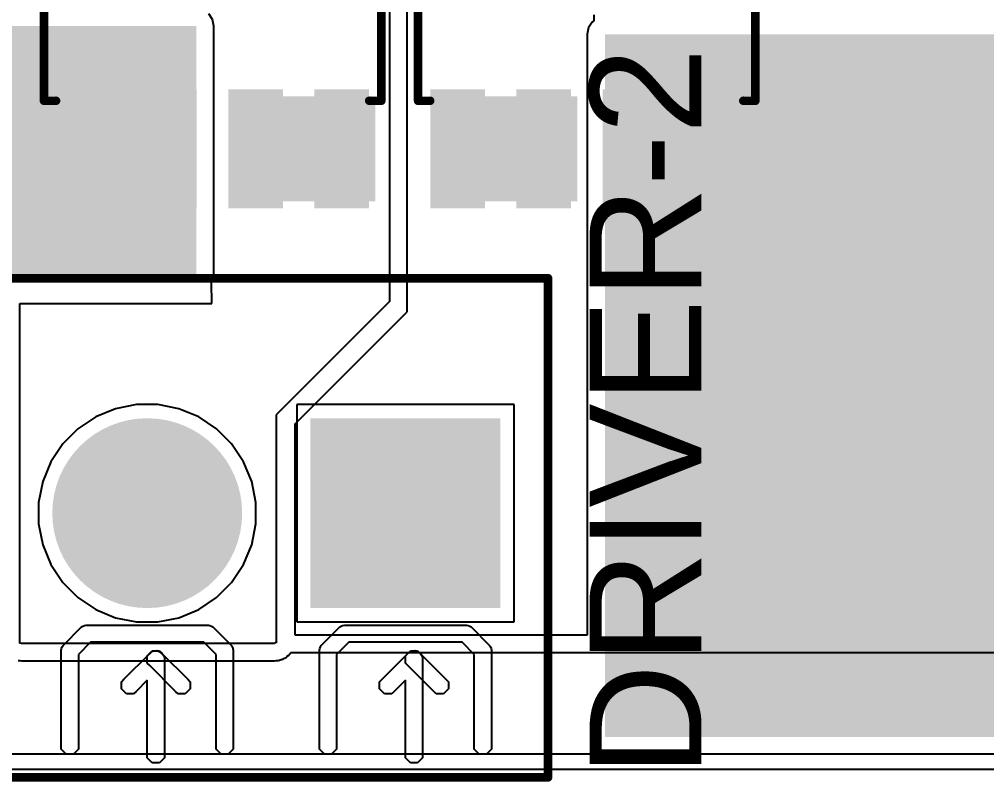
# Model space of a CAD drawing. Header units: millimetres. Extents: x 0 to 5423, y 0 to 5425.
# Drawn here: x 100.06 to 114.33, y 0.03 to 11.28 of the extents above; entities that cross this region are included whole.
import ezdxf

# ---------------------------------------------------------------- set-up
doc = ezdxf.new("R2010")
doc.units = ezdxf.units.MM
for name, color, linetype in [('BottomLayer', 5, 'Continuous'), ('BottomSolder', 6, 'Continuous'), ('MultiLayer', 9, 'Continuous'), ('PadHoleLayer', 156, 'Continuous'), ('TopLayer', 1, 'Continuous'), ('TopOverlay', 2, 'Continuous'), ('TopPaste', 8, 'Continuous'), ('TopSolder', 216, 'Continuous'), ('ViaHoleLayer', 16, 'Continuous')]:
    doc.layers.add(name, color=color, linetype=linetype)
doc.styles.add('Arial', font='', dxfattribs={"height": 0.2})
doc.styles.get('Arial').set_extended_font_data('Arial')

# ---------------------------------------------------------------- blocks, each defined once
blk = doc.blocks.new('SOIC_8_116')
at = {"layer": 'TopLayer'}
for points in [[(-1.925, 2.205), (-1.925, 1.605), (-3.475, 1.605), (-3.475, 2.205)], [(3.475, 2.205), (3.475, 1.605), (1.925, 1.605), (1.925, 2.205)], [(-1.925, 0.935), (-1.925, 0.335), (-3.475, 0.335), (-3.475, 0.935)], [(3.475, 0.935), (3.475, 0.335), (1.925, 0.335), (1.925, 0.935)], [(-1.925, -0.335), (-1.925, -0.935), (-3.475, -0.935), (-3.475, -0.335)], [(3.475, -0.335), (3.475, -0.935), (1.925, -0.935), (1.925, -0.335)], [(-1.925, -1.605), (-1.925, -2.205), (-3.475, -2.205), (-3.475, -1.605)], [(3.475, -1.605), (3.475, -2.205), (1.925, -2.205), (1.925, -1.605)]]:
    blk.add_hatch(color=1, dxfattribs=at).paths.add_polyline_path(points)
at = {"layer": 'TopOverlay'}
blk.add_hatch(color=2, dxfattribs=at).paths.add_polyline_path([(-1.83, 1.578), (-1.5, 1.578), (-1.5, 2.238), (-1.83, 2.238)])
at = {"layer": 'TopPaste'}
for points in [[(-1.925, 2.205), (-1.925, 1.605), (-3.475, 1.605), (-3.475, 2.205)], [(3.475, 2.205), (3.475, 1.605), (1.925, 1.605), (1.925, 2.205)], [(-1.925, 0.935), (-1.925, 0.335), (-3.475, 0.335), (-3.475, 0.935)], [(3.475, 0.935), (3.475, 0.335), (1.925, 0.335), (1.925, 0.935)], [(-1.925, -0.335), (-1.925, -0.935), (-3.475, -0.935), (-3.475, -0.335)], [(3.475, -0.335), (3.475, -0.935), (1.925, -0.935), (1.925, -0.335)], [(-1.925, -1.605), (-1.925, -2.205), (-3.475, -2.205), (-3.475, -1.605)], [(3.475, -1.605), (3.475, -2.205), (1.925, -2.205), (1.925, -1.605)]]:
    blk.add_hatch(color=8, dxfattribs=at).paths.add_polyline_path(points)
at = {"layer": 'TopSolder'}
for points in [[(-1.823, 2.307), (-1.823, 1.503), (-3.577, 1.503), (-3.577, 2.307)], [(3.577, 2.307), (3.577, 1.503), (1.823, 1.503), (1.823, 2.307)], [(-1.823, 1.037), (-1.823, 0.233), (-3.577, 0.233), (-3.577, 1.037)], [(3.577, 1.037), (3.577, 0.233), (1.823, 0.233), (1.823, 1.037)], [(-1.823, -0.233), (-1.823, -1.037), (-3.577, -1.037), (-3.577, -0.233)], [(3.577, -0.233), (3.577, -1.037), (1.823, -1.037), (1.823, -0.233)], [(-1.823, -1.503), (-1.823, -2.307), (-3.577, -2.307), (-3.577, -1.503)], [(3.577, -1.503), (3.577, -2.307), (1.823, -2.307), (1.823, -1.503)]]:
    blk.add_hatch(color=216, dxfattribs=at).paths.add_polyline_path(points)
at = {"layer": 'TopOverlay', "const_width": 0.127}
for points in [[(1.991, 2.489), (-1.991, 2.489)], [(-1.991, 2.311), (-1.991, 2.489)], [(1.991, 2.311), (1.991, 2.489)], [(-3.759, 1.778), (-3.759, 2.032)], [(-3.632, 1.905), (-3.759, 2.032)], [(-3.759, 1.778), (-3.632, 1.905)], [(-1.991, -2.489), (-1.991, -2.311)], [(1.991, -2.489), (1.991, -2.311)], [(1.991, -2.489), (-1.991, -2.489)]]:
    blk.add_lwpolyline(points, dxfattribs=at)
at = {"layer": 'TopOverlay', "const_width": 0.0635}
for points in [[(-2.022, 2.489, 1), (-1.959, 2.489, 1)], [(-2.022, 2.489, 1), (-1.959, 2.489, 1)], [(1.959, 2.489, 1), (2.022, 2.489, 1)], [(1.959, 2.489, 1), (2.022, 2.489, 1)], [(-2.022, 2.311, 1), (-1.959, 2.311, 1)], [(1.959, 2.311, 1), (2.022, 2.311, 1)], [(-3.791, 2.032, 1), (-3.727, 2.032, 1)], [(-3.791, 2.032, 1), (-3.727, 2.032, 1)], [(-3.664, 1.905, 1), (-3.6, 1.905, 1)], [(-3.664, 1.905, 1), (-3.6, 1.905, 1)], [(-3.791, 1.778, 1), (-3.727, 1.778, 1)], [(-3.791, 1.778, 1), (-3.727, 1.778, 1)], [(-2.022, -2.311, 1), (-1.959, -2.311, 1)], [(1.959, -2.311, 1), (2.022, -2.311, 1)], [(-2.022, -2.489, 1), (-1.959, -2.489, 1)], [(-2.022, -2.489, 1), (-1.959, -2.489, 1)], [(1.959, -2.489, 1), (2.022, -2.489, 1)], [(1.959, -2.489, 1), (2.022, -2.489, 1)]]:
    blk.add_lwpolyline(points, format="xyb", close=True, dxfattribs=at)
blk = doc.blocks.new('SOIC_8_117')
at = {"layer": 'TopLayer'}
for points in [[(-1.925, 2.205), (-1.925, 1.605), (-3.475, 1.605), (-3.475, 2.205)], [(3.475, 2.205), (3.475, 1.605), (1.925, 1.605), (1.925, 2.205)], [(-1.925, 0.935), (-1.925, 0.335), (-3.475, 0.335), (-3.475, 0.935)], [(3.475, 0.935), (3.475, 0.335), (1.925, 0.335), (1.925, 0.935)], [(-1.925, -0.335), (-1.925, -0.935), (-3.475, -0.935), (-3.475, -0.335)], [(3.475, -0.335), (3.475, -0.935), (1.925, -0.935), (1.925, -0.335)], [(-1.925, -1.605), (-1.925, -2.205), (-3.475, -2.205), (-3.475, -1.605)], [(3.475, -1.605), (3.475, -2.205), (1.925, -2.205), (1.925, -1.605)]]:
    blk.add_hatch(color=1, dxfattribs=at).paths.add_polyline_path(points)
at = {"layer": 'TopOverlay'}
blk.add_hatch(color=2, dxfattribs=at).paths.add_polyline_path([(-1.83, 1.579), (-1.5, 1.579), (-1.5, 2.239), (-1.83, 2.239)])
at = {"layer": 'TopPaste'}
for points in [[(-1.925, 2.205), (-1.925, 1.605), (-3.475, 1.605), (-3.475, 2.205)], [(3.475, 2.205), (3.475, 1.605), (1.925, 1.605), (1.925, 2.205)], [(-1.925, 0.935), (-1.925, 0.335), (-3.475, 0.335), (-3.475, 0.935)], [(3.475, 0.935), (3.475, 0.335), (1.925, 0.335), (1.925, 0.935)], [(-1.925, -0.335), (-1.925, -0.935), (-3.475, -0.935), (-3.475, -0.335)], [(3.475, -0.335), (3.475, -0.935), (1.925, -0.935), (1.925, -0.335)], [(-1.925, -1.605), (-1.925, -2.205), (-3.475, -2.205), (-3.475, -1.605)], [(3.475, -1.605), (3.475, -2.205), (1.925, -2.205), (1.925, -1.605)]]:
    blk.add_hatch(color=8, dxfattribs=at).paths.add_polyline_path(points)
at = {"layer": 'TopSolder'}
for points in [[(-1.823, 2.307), (-1.823, 1.503), (-3.577, 1.503), (-3.577, 2.307)], [(3.577, 2.307), (3.577, 1.503), (1.823, 1.503), (1.823, 2.307)], [(-1.823, 1.037), (-1.823, 0.233), (-3.577, 0.233), (-3.577, 1.037)], [(3.577, 1.037), (3.577, 0.233), (1.823, 0.233), (1.823, 1.037)], [(-1.823, -0.233), (-1.823, -1.037), (-3.577, -1.037), (-3.577, -0.233)], [(3.577, -0.233), (3.577, -1.037), (1.823, -1.037), (1.823, -0.233)], [(-1.823, -1.503), (-1.823, -2.307), (-3.577, -2.307), (-3.577, -1.503)], [(3.577, -1.503), (3.577, -2.307), (1.823, -2.307), (1.823, -1.503)]]:
    blk.add_hatch(color=216, dxfattribs=at).paths.add_polyline_path(points)
at = {"layer": 'TopOverlay', "const_width": 0.127}
for points in [[(1.991, 2.489), (-1.991, 2.489)], [(-1.991, 2.311), (-1.991, 2.489)], [(1.991, 2.311), (1.991, 2.489)], [(-3.759, 1.778), (-3.759, 2.032)], [(-3.632, 1.905), (-3.759, 2.032)], [(-3.759, 1.778), (-3.632, 1.905)], [(-1.991, -2.489), (-1.991, -2.311)], [(1.991, -2.489), (1.991, -2.311)], [(1.991, -2.489), (-1.991, -2.489)]]:
    blk.add_lwpolyline(points, dxfattribs=at)
at = {"layer": 'TopOverlay', "const_width": 0.0635}
for points in [[(-2.022, 2.489, 1), (-1.959, 2.489, 1)], [(-2.022, 2.489, 1), (-1.959, 2.489, 1)], [(1.959, 2.489, 1), (2.022, 2.489, 1)], [(1.959, 2.489, 1), (2.022, 2.489, 1)], [(-2.022, 2.311, 1), (-1.959, 2.311, 1)], [(1.959, 2.311, 1), (2.022, 2.311, 1)], [(-3.791, 2.032, 1), (-3.727, 2.032, 1)], [(-3.791, 2.032, 1), (-3.727, 2.032, 1)], [(-3.664, 1.905, 1), (-3.6, 1.905, 1)], [(-3.664, 1.905, 1), (-3.6, 1.905, 1)], [(-3.791, 1.778, 1), (-3.727, 1.778, 1)], [(-3.791, 1.778, 1), (-3.727, 1.778, 1)], [(-2.022, -2.311, 1), (-1.959, -2.311, 1)], [(1.959, -2.311, 1), (2.022, -2.311, 1)], [(-2.022, -2.489, 1), (-1.959, -2.489, 1)], [(-2.022, -2.489, 1), (-1.959, -2.489, 1)], [(1.959, -2.489, 1), (2.022, -2.489, 1)], [(1.959, -2.489, 1), (2.022, -2.489, 1)]]:
    blk.add_lwpolyline(points, format="xyb", close=True, dxfattribs=at)
blk = doc.blocks.new('DB125_3_81_4P_GN_S_305')
at = {"layer": 'BottomLayer'}
blk.add_hatch(color=5, dxfattribs=at).paths.add_polyline_path([(-7.065, 1.35), (-4.365, 1.35), (-4.365, -1.35), (-7.065, -1.35)])
h = blk.add_hatch(color=5, dxfattribs=at)
edge = h.paths.add_edge_path()
edge.add_arc((-1.905, 0), 1.35, 0, 360)
at = {"layer": 'BottomSolder'}
blk.add_hatch(color=6, dxfattribs=at).paths.add_polyline_path([(-7.116, 1.401), (-4.314, 1.401), (-4.314, -1.401), (-7.116, -1.401)])
h = blk.add_hatch(color=6, dxfattribs=at)
edge = h.paths.add_edge_path()
edge.add_arc((-1.905, 0), 1.401, 0, 360)
at = {"layer": 'MultiLayer'}
blk.add_hatch(color=9, dxfattribs=at).paths.add_polyline_path([(-7.065, 1.35), (-4.365, 1.35), (-4.365, -1.35), (-7.065, -1.35)])
h = blk.add_hatch(color=9, dxfattribs=at)
edge = h.paths.add_edge_path()
edge.add_arc((-1.905, 0), 1.35, 0, 360)
at = {"layer": 'PadHoleLayer'}
h = blk.add_hatch(color=156, dxfattribs=at)
edge = h.paths.add_edge_path()
edge.add_arc((-5.715, 0), 0.65, 0, 360)
h = blk.add_hatch(color=156, dxfattribs=at)
edge = h.paths.add_edge_path()
edge.add_arc((-1.905, 0), 0.65, 0, 360)
at = {"layer": 'TopLayer'}
blk.add_hatch(color=1, dxfattribs=at).paths.add_polyline_path([(-7.065, 1.35), (-4.365, 1.35), (-4.365, -1.35), (-7.065, -1.35)])
h = blk.add_hatch(color=1, dxfattribs=at)
edge = h.paths.add_edge_path()
edge.add_arc((-1.905, 0), 1.35, 0, 360)
at = {"layer": 'TopSolder'}
blk.add_hatch(color=216, dxfattribs=at).paths.add_polyline_path([(-7.116, 1.401), (-4.314, 1.401), (-4.314, -1.401), (-7.116, -1.401)])
h = blk.add_hatch(color=216, dxfattribs=at)
edge = h.paths.add_edge_path()
edge.add_arc((-1.905, 0), 1.401, 0, 360)
at = {"layer": 'TopOverlay'}
for p, q in [((-5.969, 3.609), (-5.895, 3.683)), ((-5.969, 3.556), (-5.969, 3.609)), ((-5.895, 3.683), (-5.789, 3.683)), ((-5.789, 3.683), (-5.715, 3.609)), ((-5.715, 3.609), (-5.715, 3.556)), ((-2.159, 3.609), (-2.085, 3.683)), ((-2.159, 3.556), (-2.159, 3.609)), ((-2.085, 3.683), (-1.979, 3.683)), ((-1.979, 3.683), (-1.905, 3.609)), ((-1.905, 3.609), (-1.905, 3.556)), ((-6.985, 3.482), (-6.911, 3.556)), ((-6.985, 3.429), (-6.985, 3.482)), ((-6.985, 2.032), (-6.985, 3.429)), ((-6.911, 3.556), (-6.805, 3.556)), ((-6.805, 3.556), (-6.731, 3.482)), ((-6.731, 3.482), (-6.731, 3.429)), ((-6.731, 3.429), (-6.731, 3.429)), ((-6.731, 3.429), (-6.731, 2.085)), ((-5.969, 2.159), (-5.969, 3.556)), ((-5.715, 3.556), (-5.715, 3.556)), ((-5.715, 3.556), (-5.715, 2.466)), ((-4.699, 3.482), (-4.625, 3.556)), ((-4.699, 3.429), (-4.699, 3.482)), ((-4.699, 2.085), (-4.699, 3.429)), ((-4.625, 3.556), (-4.519, 3.556)), ((-4.519, 3.556), (-4.445, 3.482)), ((-4.445, 3.482), (-4.445, 3.429)), ((-4.445, 3.429), (-4.445, 3.429)), ((-4.445, 3.429), (-4.445, 2.032)), ((-3.175, 3.482), (-3.101, 3.556)), ((-3.175, 3.429), (-3.175, 3.482)), ((-3.175, 2.032), (-3.175, 3.429)), ((-3.101, 3.556), (-2.995, 3.556)), ((-2.995, 3.556), (-2.921, 3.482)), ((-2.921, 3.482), (-2.921, 3.429)), ((-2.921, 3.429), (-2.921, 3.429)), ((-2.921, 3.429), (-2.921, 2.085)), ((-2.159, 2.159), (-2.159, 3.556)), ((-1.905, 3.556), (-1.905, 3.556)), ((-1.905, 3.556), (-1.905, 2.466)), ((-0.889, 3.482), (-0.815, 3.556)), ((-0.889, 3.429), (-0.889, 3.482)), ((-0.889, 2.085), (-0.889, 3.429)), ((-0.815, 3.556), (-0.709, 3.556)), ((-0.709, 3.556), (-0.635, 3.482)), ((-0.635, 3.482), (-0.635, 3.429)), ((-0.635, 3.429), (-0.635, 3.429)), ((-0.635, 3.429), (-0.635, 2.032)), ((-6.35, 2.593), (-6.276, 2.667)), ((-6.35, 2.487), (-6.35, 2.593)), ((-6.276, 2.667), (-6.17, 2.667)), ((-6.17, 2.667), (-6.133, 2.63)), ((-6.133, 2.63), (-6.133, 2.63)), ((-6.133, 2.63), (-5.752, 2.249)), ((-5.715, 2.466), (-5.551, 2.63)), ((-5.551, 2.63), (-5.514, 2.667)), ((-5.514, 2.667), (-5.408, 2.667)), ((-5.408, 2.667), (-5.334, 2.593)), ((-5.334, 2.593), (-5.334, 2.487)), ((-2.54, 2.593), (-2.466, 2.667)), ((-2.54, 2.487), (-2.54, 2.593)), ((-2.466, 2.667), (-2.36, 2.667)), ((-2.36, 2.667), (-2.323, 2.63)), ((-2.323, 2.63), (-2.323, 2.63)), ((-2.323, 2.63), (-1.942, 2.249)), ((-1.905, 2.466), (-1.741, 2.63)), ((-1.741, 2.63), (-1.704, 2.667)), ((-1.704, 2.667), (-1.598, 2.667)), ((-1.598, 2.667), (-1.524, 2.593)), ((-1.524, 2.593), (-1.524, 2.487)), ((-6.313, 2.45), (-6.35, 2.487)), ((-5.932, 2.069), (-6.313, 2.45)), ((-5.371, 2.45), (-5.752, 2.069)), ((-5.334, 2.487), (-5.371, 2.45)), ((-5.371, 2.45), (-5.371, 2.45)), ((-2.503, 2.45), (-2.54, 2.487)), ((-2.122, 2.069), (-2.503, 2.45)), ((-1.561, 2.45), (-1.942, 2.069)), ((-1.524, 2.487), (-1.561, 2.45)), ((-1.561, 2.45), (-1.561, 2.45)), ((-5.969, 2.121), (-5.969, 2.159)), ((-5.969, 2.159), (-5.969, 2.159)), ((-5.752, 2.249), (-5.715, 2.212)), ((-5.715, 2.212), (-5.715, 2.106)), ((-2.159, 2.121), (-2.159, 2.159)), ((-2.159, 2.159), (-2.159, 2.159)), ((-1.942, 2.249), (-1.905, 2.212)), ((-1.905, 2.212), (-1.905, 2.106)), ((-6.985, 2.02), (-6.985, 2.032)), ((-6.985, 2.032), (-6.985, 2.032)), ((-6.98, 1.995), (-6.985, 2.02)), ((-6.731, 2.085), (-6.551, 1.905)), ((-5.926, 2.056), (-5.969, 2.121)), ((-5.932, 2.069), (-5.932, 2.069)), ((-5.895, 2.032), (-5.932, 2.069)), ((-5.855, 2.027), (-5.926, 2.056)), ((-5.789, 2.032), (-5.895, 2.032)), ((-5.78, 2.042), (-5.855, 2.027)), ((-5.715, 2.106), (-5.789, 2.032)), ((-5.752, 2.069), (-5.78, 2.042)), ((-4.879, 1.905), (-4.699, 2.085)), ((-4.445, 2.02), (-4.45, 1.995)), ((-4.445, 2.032), (-4.445, 2.02)), ((-3.175, 2.02), (-3.175, 2.032)), ((-3.175, 2.032), (-3.175, 2.032)), ((-3.17, 1.995), (-3.175, 2.02)), ((-2.921, 2.085), (-2.741, 1.905)), ((-2.116, 2.056), (-2.159, 2.121)), ((-2.122, 2.069), (-2.122, 2.069)), ((-2.085, 2.032), (-2.122, 2.069)), ((-2.045, 2.027), (-2.116, 2.056)), ((-1.979, 2.032), (-2.085, 2.032)), ((-1.97, 2.042), (-2.045, 2.027)), ((-1.905, 2.106), (-1.979, 2.032)), ((-1.942, 2.069), (-1.97, 2.042)), ((-1.069, 1.905), (-0.889, 2.085)), ((-0.635, 2.02), (-0.64, 1.995)), ((-0.635, 2.032), (-0.635, 2.02)), ((-6.971, 1.972), (-6.98, 1.995)), ((-6.957, 1.951), (-6.971, 1.972)), ((-6.948, 1.942), (-6.957, 1.951)), ((-6.694, 1.688), (-6.948, 1.942)), ((-6.551, 1.905), (-4.879, 1.905)), ((-4.482, 1.942), (-4.736, 1.688)), ((-4.473, 1.951), (-4.482, 1.942)), ((-4.482, 1.942), (-4.482, 1.942)), ((-4.46, 1.972), (-4.473, 1.951)), ((-4.45, 1.995), (-4.46, 1.972)), ((-3.161, 1.972), (-3.17, 1.995)), ((-3.147, 1.951), (-3.161, 1.972)), ((-3.138, 1.942), (-3.147, 1.951)), ((-2.884, 1.688), (-3.138, 1.942)), ((-2.741, 1.905), (-1.069, 1.905)), ((-0.672, 1.942), (-0.926, 1.688)), ((-0.663, 1.951), (-0.672, 1.942)), ((-0.672, 1.942), (-0.672, 1.942)), ((-0.65, 1.972), (-0.663, 1.951)), ((-0.64, 1.995), (-0.65, 1.972)), ((-6.685, 1.679), (-6.694, 1.688)), ((-6.694, 1.688), (-6.694, 1.688)), ((-6.664, 1.666), (-6.685, 1.679)), ((-6.641, 1.656), (-6.664, 1.666)), ((-6.617, 1.651), (-6.641, 1.656)), ((-6.604, 1.651), (-6.617, 1.651)), ((-4.826, 1.651), (-6.604, 1.651)), ((-4.814, 1.651), (-4.826, 1.651)), ((-4.826, 1.651), (-4.826, 1.651)), ((-4.789, 1.656), (-4.814, 1.651)), ((-4.766, 1.666), (-4.789, 1.656)), ((-4.745, 1.679), (-4.766, 1.666)), ((-4.736, 1.688), (-4.745, 1.679)), ((-2.875, 1.679), (-2.884, 1.688)), ((-2.884, 1.688), (-2.884, 1.688)), ((-2.854, 1.666), (-2.875, 1.679)), ((-2.831, 1.656), (-2.854, 1.666)), ((-2.807, 1.651), (-2.831, 1.656)), ((-2.794, 1.651), (-2.807, 1.651)), ((-1.016, 1.651), (-2.794, 1.651)), ((-1.004, 1.651), (-1.016, 1.651)), ((-1.016, 1.651), (-1.016, 1.651)), ((-0.979, 1.656), (-1.004, 1.651)), ((-0.956, 1.666), (-0.979, 1.656)), ((-0.935, 1.679), (-0.956, 1.666)), ((-0.926, 1.688), (-0.935, 1.679))]:
    blk.add_line(p, q, dxfattribs=at)
at = {"layer": 'TopOverlay', "const_width": 0.127}
for points in [[(-7.82, 3.899), (-7.82, -3.467)], [(7.42, 3.899), (-7.82, 3.899)], [(7.42, -3.467), (-7.82, -3.467)]]:
    blk.add_lwpolyline(points, dxfattribs=at)
at = {"layer": 'TopOverlay', "const_width": 0.0635}
for points in [[(-7.852, 3.899, 1), (-7.788, 3.899, 1)], [(-7.852, 3.899, 1), (-7.788, 3.899, 1)], [(-7.852, -3.467, 1), (-7.788, -3.467, 1)], [(-7.852, -3.467, 1), (-7.788, -3.467, 1)]]:
    blk.add_lwpolyline(points, format="xyb", close=True, dxfattribs=at)

msp = doc.modelspace()

# ---------------------------------------------------------------- hatches: boundary and pattern name
at = {"layer": 'BottomLayer'}
h = msp.add_hatch(color=5, dxfattribs=at)
edge = h.paths.add_edge_path()
edge.add_arc((100.753, 10.709), 0.3, 0, 360)
h = msp.add_hatch(color=5, dxfattribs=at)
edge = h.paths.add_edge_path()
edge.add_arc((101.867, 10.709), 0.3, 0, 360)
h = msp.add_hatch(color=5, dxfattribs=at)
edge = h.paths.add_edge_path()
edge.add_arc((110.469, 10.59), 0.3, 0, 360)
h = msp.add_hatch(color=5, dxfattribs=at)
edge = h.paths.add_edge_path()
edge.add_arc((111.583, 10.59), 0.3, 0, 360)
h = msp.add_hatch(color=5, dxfattribs=at)
edge = h.paths.add_edge_path()
edge.add_arc((112.696, 10.59), 0.3, 0, 360)
h = msp.add_hatch(color=5, dxfattribs=at)
edge = h.paths.add_edge_path()
edge.add_arc((113.809, 10.59), 0.3, 0, 360)
h = msp.add_hatch(color=5, dxfattribs=at)
edge = h.paths.add_edge_path()
edge.add_arc((110.469, 8.14), 0.3, 0, 360)
h = msp.add_hatch(color=5, dxfattribs=at)
edge = h.paths.add_edge_path()
edge.add_arc((111.583, 8.14), 0.3, 0, 360)
h = msp.add_hatch(color=5, dxfattribs=at)
edge = h.paths.add_edge_path()
edge.add_arc((112.696, 8.14), 0.3, 0, 360)
h = msp.add_hatch(color=5, dxfattribs=at)
edge = h.paths.add_edge_path()
edge.add_arc((113.809, 8.14), 0.3, 0, 360)
h = msp.add_hatch(color=5, dxfattribs=at)
edge = h.paths.add_edge_path()
edge.add_arc((100.753, 8.021), 0.3, 0, 360)
h = msp.add_hatch(color=5, dxfattribs=at)
edge = h.paths.add_edge_path()
edge.add_arc((101.867, 8.021), 0.3, 0, 360)
at = {"layer": 'BottomSolder'}
h = msp.add_hatch(color=6, dxfattribs=at)
edge = h.paths.add_edge_path()
edge.add_arc((100.753, 10.709), 0.402, 0, 360)
h = msp.add_hatch(color=6, dxfattribs=at)
edge = h.paths.add_edge_path()
edge.add_arc((101.867, 10.709), 0.402, 0, 360)
h = msp.add_hatch(color=6, dxfattribs=at)
edge = h.paths.add_edge_path()
edge.add_arc((110.469, 10.59), 0.402, 0, 360)
h = msp.add_hatch(color=6, dxfattribs=at)
edge = h.paths.add_edge_path()
edge.add_arc((111.583, 10.59), 0.402, 0, 360)
h = msp.add_hatch(color=6, dxfattribs=at)
edge = h.paths.add_edge_path()
edge.add_arc((112.696, 10.59), 0.402, 0, 360)
h = msp.add_hatch(color=6, dxfattribs=at)
edge = h.paths.add_edge_path()
edge.add_arc((113.809, 10.59), 0.402, 0, 360)
h = msp.add_hatch(color=6, dxfattribs=at)
edge = h.paths.add_edge_path()
edge.add_arc((100.753, 8.021), 0.402, 0, 360)
h = msp.add_hatch(color=6, dxfattribs=at)
edge = h.paths.add_edge_path()
edge.add_arc((101.867, 8.021), 0.402, 0, 360)
h = msp.add_hatch(color=6, dxfattribs=at)
edge = h.paths.add_edge_path()
edge.add_arc((110.469, 8.14), 0.402, 0, 360)
h = msp.add_hatch(color=6, dxfattribs=at)
edge = h.paths.add_edge_path()
edge.add_arc((111.583, 8.14), 0.402, 0, 360)
h = msp.add_hatch(color=6, dxfattribs=at)
edge = h.paths.add_edge_path()
edge.add_arc((112.696, 8.14), 0.402, 0, 360)
h = msp.add_hatch(color=6, dxfattribs=at)
edge = h.paths.add_edge_path()
edge.add_arc((113.809, 8.14), 0.402, 0, 360)
at = {"layer": 'TopLayer'}
for points in [[(97.753, 7.519), (102.671, 7.519), (102.671, 11.176), (97.753, 11.176)], [(108.7, 0.686), (118.872, 0.686), (118.872, 11.057), (108.7, 11.057)], [(97.727, 8.59), (102.577, 8.59), (102.577, 10.14), (97.727, 10.14)], [(103.247, 8.59), (105.117, 8.59), (105.117, 10.14), (103.247, 10.14)], [(103.442, 8.59), (105.312, 8.59), (105.312, 10.14), (103.442, 10.14)], [(106.228, 8.59), (108.098, 8.59), (108.098, 10.14), (106.228, 10.14)], [(106.422, 8.59), (108.292, 8.59), (108.292, 10.14), (106.422, 10.14)]]:
    msp.add_hatch(color=1, dxfattribs=at).paths.add_polyline_path(points)
h = msp.add_hatch(color=1, dxfattribs=at)
edge = h.paths.add_edge_path()
edge.add_arc((100.753, 10.709), 0.3, 0, 360)
h = msp.add_hatch(color=1, dxfattribs=at)
edge = h.paths.add_edge_path()
edge.add_arc((101.867, 10.709), 0.3, 0, 360)
h = msp.add_hatch(color=1, dxfattribs=at)
edge = h.paths.add_edge_path()
edge.add_arc((110.469, 10.59), 0.3, 0, 360)
h = msp.add_hatch(color=1, dxfattribs=at)
edge = h.paths.add_edge_path()
edge.add_arc((111.583, 10.59), 0.3, 0, 360)
h = msp.add_hatch(color=1, dxfattribs=at)
edge = h.paths.add_edge_path()
edge.add_arc((112.696, 10.59), 0.3, 0, 360)
h = msp.add_hatch(color=1, dxfattribs=at)
edge = h.paths.add_edge_path()
edge.add_arc((113.809, 10.59), 0.3, 0, 360)
h = msp.add_hatch(color=1, dxfattribs=at)
edge = h.paths.add_edge_path()
edge.add_arc((110.469, 8.14), 0.3, 0, 360)
h = msp.add_hatch(color=1, dxfattribs=at)
edge = h.paths.add_edge_path()
edge.add_arc((111.583, 8.14), 0.3, 0, 360)
h = msp.add_hatch(color=1, dxfattribs=at)
edge = h.paths.add_edge_path()
edge.add_arc((112.696, 8.14), 0.3, 0, 360)
h = msp.add_hatch(color=1, dxfattribs=at)
edge = h.paths.add_edge_path()
edge.add_arc((113.809, 8.14), 0.3, 0, 360)
h = msp.add_hatch(color=1, dxfattribs=at)
edge = h.paths.add_edge_path()
edge.add_arc((100.753, 8.021), 0.3, 0, 360)
h = msp.add_hatch(color=1, dxfattribs=at)
edge = h.paths.add_edge_path()
edge.add_arc((101.867, 8.021), 0.3, 0, 360)
at = {"layer": 'TopSolder'}
h = msp.add_hatch(color=216, dxfattribs=at)
edge = h.paths.add_edge_path()
edge.add_arc((100.753, 10.709), 0.402, 0, 360)
h = msp.add_hatch(color=216, dxfattribs=at)
edge = h.paths.add_edge_path()
edge.add_arc((101.867, 10.709), 0.402, 0, 360)
h = msp.add_hatch(color=216, dxfattribs=at)
edge = h.paths.add_edge_path()
edge.add_arc((110.469, 10.59), 0.402, 0, 360)
h = msp.add_hatch(color=216, dxfattribs=at)
edge = h.paths.add_edge_path()
edge.add_arc((111.583, 10.59), 0.402, 0, 360)
h = msp.add_hatch(color=216, dxfattribs=at)
edge = h.paths.add_edge_path()
edge.add_arc((112.696, 10.59), 0.402, 0, 360)
h = msp.add_hatch(color=216, dxfattribs=at)
edge = h.paths.add_edge_path()
edge.add_arc((113.809, 10.59), 0.402, 0, 360)
h = msp.add_hatch(color=216, dxfattribs=at)
edge = h.paths.add_edge_path()
edge.add_arc((100.753, 8.021), 0.402, 0, 360)
h = msp.add_hatch(color=216, dxfattribs=at)
edge = h.paths.add_edge_path()
edge.add_arc((101.867, 8.021), 0.402, 0, 360)
h = msp.add_hatch(color=216, dxfattribs=at)
edge = h.paths.add_edge_path()
edge.add_arc((110.469, 8.14), 0.402, 0, 360)
h = msp.add_hatch(color=216, dxfattribs=at)
edge = h.paths.add_edge_path()
edge.add_arc((111.583, 8.14), 0.402, 0, 360)
h = msp.add_hatch(color=216, dxfattribs=at)
edge = h.paths.add_edge_path()
edge.add_arc((112.696, 8.14), 0.402, 0, 360)
h = msp.add_hatch(color=216, dxfattribs=at)
edge = h.paths.add_edge_path()
edge.add_arc((113.809, 8.14), 0.402, 0, 360)
at = {"layer": 'ViaHoleLayer'}
h = msp.add_hatch(color=16, dxfattribs=at)
edge = h.paths.add_edge_path()
edge.add_arc((100.753, 10.709), 0.15, 0, 360)
h = msp.add_hatch(color=16, dxfattribs=at)
edge = h.paths.add_edge_path()
edge.add_arc((101.867, 10.709), 0.15, 0, 360)
h = msp.add_hatch(color=16, dxfattribs=at)
edge = h.paths.add_edge_path()
edge.add_arc((110.469, 10.59), 0.15, 0, 360)
h = msp.add_hatch(color=16, dxfattribs=at)
edge = h.paths.add_edge_path()
edge.add_arc((111.583, 10.59), 0.15, 0, 360)
h = msp.add_hatch(color=16, dxfattribs=at)
edge = h.paths.add_edge_path()
edge.add_arc((112.696, 10.59), 0.15, 0, 360)
h = msp.add_hatch(color=16, dxfattribs=at)
edge = h.paths.add_edge_path()
edge.add_arc((113.809, 10.59), 0.15, 0, 360)
h = msp.add_hatch(color=16, dxfattribs=at)
edge = h.paths.add_edge_path()
edge.add_arc((110.469, 8.14), 0.15, 0, 360)
h = msp.add_hatch(color=16, dxfattribs=at)
edge = h.paths.add_edge_path()
edge.add_arc((111.583, 8.14), 0.15, 0, 360)
h = msp.add_hatch(color=16, dxfattribs=at)
edge = h.paths.add_edge_path()
edge.add_arc((112.696, 8.14), 0.15, 0, 360)
h = msp.add_hatch(color=16, dxfattribs=at)
edge = h.paths.add_edge_path()
edge.add_arc((113.809, 8.14), 0.15, 0, 360)
h = msp.add_hatch(color=16, dxfattribs=at)
edge = h.paths.add_edge_path()
edge.add_arc((100.753, 8.021), 0.15, 0, 360)
h = msp.add_hatch(color=16, dxfattribs=at)
edge = h.paths.add_edge_path()
edge.add_arc((101.867, 8.021), 0.15, 0, 360)

# ---------------------------------------------------------------- linework, layer by layer
at = {"layer": 'BottomLayer'}
for p, q in [((101.789, 5.592), (101.479, 5.53)), ((102.105, 5.592), (101.789, 5.592)), ((102.415, 5.53), (102.105, 5.592)), ((107.361, 5.592), (104.153, 5.592)), ((104.153, 5.592), (104.153, 2.384)), ((107.361, 2.384), (107.361, 5.592)), ((101.479, 5.53), (101.187, 5.409)), ((102.707, 5.409), (102.415, 5.53)), ((101.187, 5.409), (100.925, 5.234)), ((102.97, 5.234), (102.707, 5.409)), ((100.925, 5.234), (100.701, 5.01)), ((103.193, 5.01), (102.97, 5.234)), ((100.701, 5.01), (100.526, 4.748)), ((103.369, 4.748), (103.193, 5.01)), ((100.526, 4.748), (100.405, 4.456)), ((103.49, 4.456), (103.369, 4.748)), ((100.405, 4.456), (100.343, 4.146)), ((103.551, 4.146), (103.49, 4.456)), ((100.343, 4.146), (100.343, 3.83)), ((103.551, 3.83), (103.551, 4.146)), ((100.343, 3.83), (100.405, 3.52)), ((103.49, 3.52), (103.551, 3.83)), ((100.405, 3.52), (100.526, 3.228)), ((103.369, 3.228), (103.49, 3.52)), ((100.526, 3.228), (100.701, 2.965)), ((103.193, 2.965), (103.369, 3.228)), ((100.701, 2.965), (100.925, 2.742)), ((102.97, 2.742), (103.193, 2.965)), ((100.925, 2.742), (101.187, 2.566)), ((102.707, 2.566), (102.97, 2.742)), ((101.187, 2.566), (101.479, 2.445)), ((101.479, 2.445), (101.789, 2.384)), ((102.105, 2.384), (102.415, 2.445)), ((102.415, 2.445), (102.707, 2.566)), ((101.789, 2.384), (102.105, 2.384)), ((104.153, 2.384), (107.361, 2.384)), ((153.683, 0.432), (33.833, 0.432))]:
    msp.add_line(p, q, dxfattribs=at)
at = {"layer": 'TopLayer'}
for p, q in [((105.524, 13.486), (105.524, 10.576)), ((105.783, 10.576), (105.783, 13.486)), ((102.911, 11.275), (102.854, 11.359)), ((108.539, 11.345), (108.539, 11.254)), ((102.93, 11.176), (102.911, 11.275)), ((102.93, 7.519), (102.93, 11.176)), ((108.461, 11.156), (108.441, 11.057)), ((108.517, 11.24), (108.461, 11.156)), ((108.539, 11.254), (108.517, 11.24)), ((108.441, 11.057), (108.441, 2.189)), ((105.524, 10.576), (105.524, 7.11)), ((105.783, 7.274), (105.783, 10.576)), ((102.911, 7.42), (102.93, 7.519)), ((102.896, 7.399), (102.911, 7.42)), ((102.902, 7.083), (102.896, 7.399)), ((105.783, 6.959), (105.783, 7.274)), ((100.068, 2.071), (100.068, 7.083)), ((100.068, 7.083), (102.902, 7.083)), ((105.524, 7.11), (103.852, 5.439)), ((104.128, 5.304), (105.783, 6.959)), ((103.852, 5.439), (103.852, 2.075)), ((104.128, 2.189), (104.128, 5.304)), ((108.441, 2.189), (104.128, 2.189)), ((100.093, 2.066), (100.068, 2.071)), ((100.068, 2.071), (100.068, 2.071)), ((103.827, 2.066), (100.093, 2.066)), ((103.829, 2.067), (103.827, 2.066)), ((103.827, 2.066), (103.827, 2.066)), ((103.839, 2.072), (103.829, 2.067)), ((103.852, 2.074), (103.839, 2.072)), ((103.852, 2.075), (103.852, 2.074)), ((103.972, 1.849), (103.996, 1.859)), ((103.996, 1.859), (104.014, 1.877)), ((104.014, 1.877), (104.035, 1.891)), ((104.035, 1.892), (104.049, 1.913)), ((104.035, 1.891), (104.035, 1.892)), ((104.049, 1.913), (104.067, 1.93)), ((104.067, 1.93), (104.067, 1.93)), ((104.067, 1.93), (122.92, 1.93)), ((100.043, 1.812), (100.068, 1.812)), ((100.068, 1.812), (100.093, 1.807)), ((100.093, 1.807), (103.827, 1.807)), ((103.827, 1.807), (103.852, 1.812)), ((103.852, 1.812), (103.877, 1.812)), ((103.877, 1.812), (103.892, 1.818)), ((103.877, 1.812), (103.877, 1.812)), ((103.877, 1.812), (103.877, 1.812)), ((103.877, 1.812), (103.877, 1.812)), ((103.892, 1.818), (103.902, 1.82)), ((103.902, 1.82), (103.911, 1.824)), ((103.911, 1.824), (103.926, 1.827)), ((103.926, 1.827), (103.928, 1.828)), ((103.928, 1.828), (103.938, 1.833)), ((103.928, 1.828), (103.928, 1.828)), ((103.938, 1.833), (103.951, 1.835)), ((103.951, 1.835), (103.972, 1.849)), ((152.555, 0.203), (33.553, 0.203))]:
    msp.add_line(p, q, dxfattribs=at)

# ---------------------------------------------------------------- block references
for name, p, rotation in [('SOIC_8_116', (102.912, 12.065), 270), ('SOIC_8_117', (108.433, 12.065), 270), ('DB125_3_81_4P_GN_S_305', (100.042, 3.988), 180)]:
    msp.add_blockref(name, p, dxfattribs=dict(rotation=rotation))

# ---------------------------------------------------------------- texts
at = {"layer": 'TopOverlay', "style": 'Arial'}
msp.add_text('DRIVER-2', height=1.651, rotation=90, dxfattribs=at).set_placement((110.126, 0.098))

doc.saveas('drawing.dxf')
